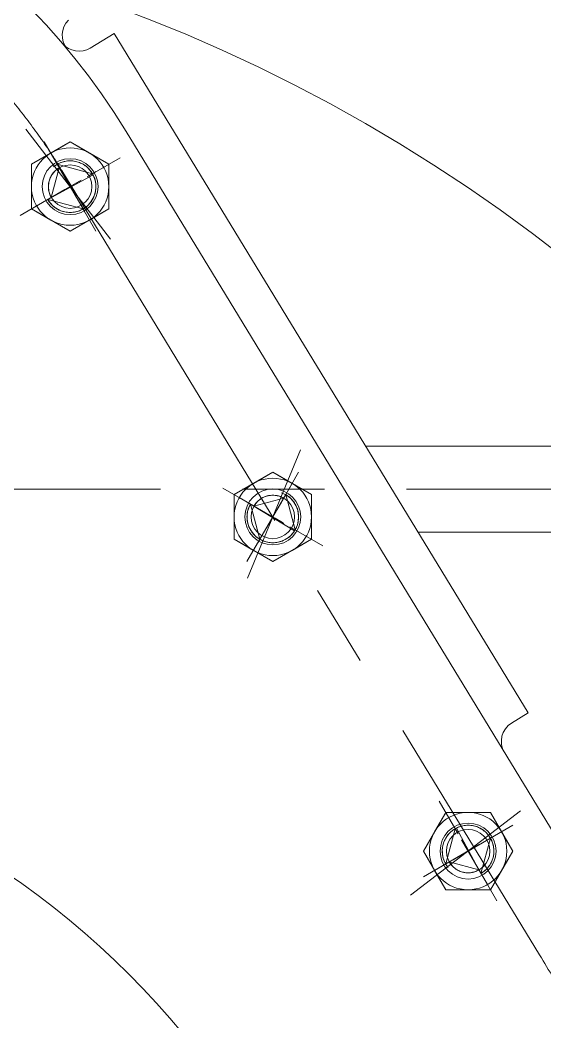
# Model space of a CAD drawing. Header units: millimetres. Extents: x 2 to 671028, y -1 to 511258.
# Drawn here: x 104514 to 107613, y 396274 to 402192 of the extents above; entities that cross this region are included whole.
import ezdxf

# ---------------------------------------------------------------- set-up
doc = ezdxf.new("R2010")
doc.units = ezdxf.units.MM
doc.header["$LTSCALE"] = 25.4
doc.linetypes.add('CENTER', pattern=[50.8, 31.75, -6.35, 6.35, -6.35])
doc.linetypes.add('点画线', pattern=[18, 12, -2, 2, -2])
for name, color, linetype, lineweight in [('CAXA1', 5, 'CENTER', 5), ('中心线层', 5, 'CENTER', 5), ('细实线层', 7, 'Continuous', 5)]:
    doc.layers.add(name, color=color, linetype=linetype, lineweight=lineweight)

msp = doc.modelspace()

# ---------------------------------------------------------------- linework, layer by layer
at = {"color": 7, "lineweight": 5}
for p, q in [((105070.35, 402113.24), (104928.27, 402026.75)), ((105070.35, 402113.24), (107513.76, 398099.47)), ((105140.55, 401533.9), (107961.09, 396900.99)), ((104809.9, 401472.17), (104581.3, 401340.19)), ((104695.6, 401406.18), (104809.9, 401472.17)), ((104809.9, 401472.17), (104809.9, 401472.17)), ((104809.9, 401472.17), (104924.2, 401406.18)), ((105038.5, 401340.19), (104809.9, 401472.17)), ((104581.3, 401340.19), (104695.6, 401406.18)), ((104695.6, 401406.18), (104695.6, 401406.18)), ((104762.81, 401353.15), (104755.29, 401350.49)), ((104770.46, 401355.42), (104762.81, 401353.15)), ((104778.22, 401357.28), (104770.46, 401355.42)), ((104786.06, 401358.73), (104778.22, 401357.28)), ((104793.97, 401359.77), (104786.06, 401358.73)), ((104801.93, 401360.4), (104793.97, 401359.77)), ((104809.9, 401360.61), (104801.93, 401360.4)), ((104817.88, 401360.4), (104809.9, 401360.61)), ((104825.83, 401359.77), (104817.88, 401360.4)), ((104833.74, 401358.73), (104825.83, 401359.77)), ((104841.59, 401357.28), (104833.74, 401358.73)), ((104849.35, 401355.42), (104841.59, 401357.28)), ((104857, 401353.15), (104849.35, 401355.42)), ((104864.52, 401350.49), (104857, 401353.15)), ((104924.2, 401406.18), (104924.2, 401406.18)), ((104924.2, 401406.18), (105038.5, 401340.19)), ((104581.3, 401208.21), (104581.3, 401340.19)), ((104581.3, 401340.19), (104581.3, 401340.19)), ((104581.3, 401340.19), (104581.3, 401076.23)), ((104698.76, 401144.04), (104745.73, 401319.35)), ((104698.76, 401144.04), (104745.73, 401319.35)), ((104714.53, 401294.09), (104710.16, 401288.98)), ((104719.15, 401298.96), (104714.53, 401294.09)), ((104724.03, 401303.58), (104719.15, 401298.96)), ((104729.13, 401307.95), (104724.03, 401303.58)), ((104734.47, 401312.04), (104729.13, 401307.95)), ((104740.71, 401344), (104733.7, 401340.19)), ((104745.73, 401319.35), (104733.7, 401340.19)), ((104733.7, 401340.19), (104941.88, 401284.41)), ((104733.7, 401340.19), (104886.1, 401076.23)), ((104740, 401315.84), (104734.47, 401312.04)), ((104745.73, 401319.35), (104740, 401315.84)), ((104747.92, 401347.43), (104740.71, 401344)), ((104755.29, 401350.49), (104747.92, 401347.43)), ((104871.89, 401347.43), (104864.52, 401350.49)), ((104879.09, 401344), (104871.89, 401347.43)), ((104886.1, 401340.19), (104879.09, 401344)), ((104892.91, 401336.02), (104886.1, 401340.19)), ((104899.48, 401331.5), (104892.91, 401336.02)), ((104905.81, 401326.65), (104899.48, 401331.5)), ((104911.88, 401321.46), (104905.81, 401326.65)), ((104917.67, 401315.97), (104911.88, 401321.46)), ((104923.16, 401310.18), (104917.67, 401315.97)), ((104928.34, 401304.12), (104923.16, 401310.18)), ((104933.2, 401297.79), (104928.34, 401304.12)), ((104937.72, 401291.21), (104933.2, 401297.79)), ((105038.5, 401340.19), (105038.5, 401340.19)), ((105038.5, 401340.19), (105038.5, 401208.21)), ((105038.5, 401076.23), (105038.5, 401340.19)), ((104945.69, 401277.4), (104677.92, 401132.01)), ((104684.37, 401234.89), (104683.14, 401228.29)), ((104685.93, 401241.43), (104684.37, 401234.89)), ((104687.84, 401247.87), (104685.93, 401241.43)), ((104690.09, 401254.2), (104687.84, 401247.87)), ((104692.66, 401260.41), (104690.09, 401254.2)), ((104695.55, 401266.47), (104692.66, 401260.41)), ((104698.76, 401272.38), (104695.55, 401266.47)), ((104702.27, 401278.11), (104698.76, 401272.38)), ((104706.07, 401283.65), (104702.27, 401278.11)), ((104710.16, 401288.98), (104706.07, 401283.65)), ((104941.88, 401284.41), (104937.72, 401291.21)), ((104949.13, 401270.19), (104945.69, 401277.4)), ((104952.18, 401262.82), (104949.13, 401270.19)), ((104954.84, 401255.3), (104952.18, 401262.82)), ((104957.11, 401247.65), (104954.84, 401255.3)), ((104958.97, 401239.89), (104957.11, 401247.65)), ((104960.43, 401232.05), (104958.97, 401239.89)), ((104581.3, 401076.23), (104581.3, 401208.21)), ((104581.3, 401208.21), (104581.3, 401208.21)), ((104681.74, 401214.93), (104681.56, 401208.21)), ((104681.56, 401208.21), (104681.74, 401201.49)), ((104682.26, 401221.62), (104681.74, 401214.93)), ((104681.74, 401201.49), (104682.26, 401194.79)), ((104683.14, 401228.29), (104682.26, 401221.62)), ((104682.26, 401194.79), (104683.14, 401188.13)), ((104683.14, 401188.13), (104684.37, 401181.52)), ((104684.37, 401181.52), (104685.93, 401174.99)), ((104685.93, 401174.99), (104687.84, 401168.55)), ((104957.11, 401168.76), (104958.97, 401176.52)), ((104958.97, 401176.52), (104960.43, 401184.37)), ((104961.47, 401224.14), (104960.43, 401232.05)), ((104960.43, 401184.37), (104961.47, 401192.28)), ((104962.09, 401216.18), (104961.47, 401224.14)), ((104961.47, 401192.28), (104962.09, 401200.23)), ((104962.3, 401208.21), (104962.09, 401216.18)), ((104962.09, 401200.23), (104962.3, 401208.21)), ((105038.5, 401208.21), (105038.5, 401208.21)), ((105038.5, 401208.21), (105038.5, 401076.23)), ((104677.92, 401132.01), (104698.76, 401144.04)), ((104677.92, 401132.01), (104682.09, 401125.21)), ((104886.1, 401076.23), (104677.92, 401132.01)), ((104682.09, 401125.21), (104686.61, 401118.63)), ((104686.61, 401118.63), (104691.47, 401112.3)), ((104687.84, 401168.55), (104690.09, 401162.22)), ((104690.09, 401162.22), (104692.66, 401156.01)), ((104692.66, 401156.01), (104695.55, 401149.94)), ((104695.55, 401149.94), (104698.76, 401144.04)), ((104928.34, 401112.3), (104933.2, 401118.63)), ((104933.2, 401118.63), (104937.72, 401125.21)), ((104937.72, 401125.21), (104941.88, 401132.01)), ((104941.88, 401132.01), (104945.69, 401139.02)), ((104945.69, 401139.02), (104949.13, 401146.22)), ((104949.13, 401146.22), (104952.18, 401153.59)), ((104952.18, 401153.59), (104954.84, 401161.11)), ((104954.84, 401161.11), (104957.11, 401168.76)), ((104695.6, 401010.23), (104581.3, 401076.23)), ((104581.3, 401076.23), (104581.3, 401076.23)), ((104581.3, 401076.23), (104809.9, 400944.24)), ((104691.47, 401112.3), (104696.65, 401106.23)), ((104696.65, 401106.23), (104702.14, 401100.45)), ((104702.14, 401100.45), (104707.93, 401094.95)), ((104707.93, 401094.95), (104713.99, 401089.77)), ((104713.99, 401089.77), (104720.32, 401084.91)), ((104720.32, 401084.91), (104726.9, 401080.39)), ((104726.9, 401080.39), (104733.7, 401076.23)), ((104733.7, 401076.23), (104740.71, 401072.42)), ((104740.71, 401072.42), (104747.92, 401068.98)), ((104747.92, 401068.98), (104755.29, 401065.93)), ((104755.29, 401065.93), (104762.81, 401063.27)), ((104762.81, 401063.27), (104770.46, 401061)), ((104770.46, 401061), (104778.22, 401059.14)), ((104778.22, 401059.14), (104786.06, 401057.68)), ((104786.06, 401057.68), (104793.97, 401056.64)), ((104793.97, 401056.64), (104801.93, 401056.02)), ((104801.93, 401056.02), (104809.9, 401055.81)), ((104809.9, 400944.24), (105038.5, 401076.23)), ((104809.9, 401055.81), (104817.88, 401056.02)), ((104817.88, 401056.02), (104825.83, 401056.64)), ((104825.83, 401056.64), (104833.74, 401057.68)), ((104833.74, 401057.68), (104841.59, 401059.14)), ((104841.59, 401059.14), (104849.35, 401061)), ((104849.35, 401061), (104857, 401063.27)), ((104857, 401063.27), (104864.52, 401065.93)), ((104864.52, 401065.93), (104871.89, 401068.98)), ((104871.89, 401068.98), (104879.09, 401072.42)), ((104879.09, 401072.42), (104886.1, 401076.23)), ((104886.1, 401076.23), (104892.91, 401080.39)), ((104892.91, 401080.39), (104899.48, 401084.91)), ((104899.48, 401084.91), (104905.81, 401089.77)), ((104905.81, 401089.77), (104911.88, 401094.95)), ((104911.88, 401094.95), (104917.67, 401100.45)), ((104917.67, 401100.45), (104923.16, 401106.23)), ((104923.16, 401106.23), (104928.34, 401112.3)), ((105038.5, 401076.23), (104924.2, 401010.23)), ((105038.5, 401076.23), (105038.5, 401076.23)), ((104809.9, 400944.24), (104695.6, 401010.23)), ((104695.6, 401010.23), (104695.6, 401010.23)), ((104924.2, 401010.23), (104809.9, 400944.24)), ((104809.9, 400944.24), (104809.9, 400944.24)), ((111820.11, 399674.56), (106554.92, 399674.56)), ((106006.28, 399521.12), (105777.68, 399389.14)), ((105891.98, 399455.13), (106006.28, 399521.12)), ((106006.28, 399521.12), (106006.28, 399521.12)), ((106006.28, 399521.12), (106120.58, 399455.13)), ((106234.88, 399389.14), (106006.28, 399521.12)), ((105777.68, 399389.14), (105891.98, 399455.13)), ((105891.98, 399455.13), (105891.98, 399455.13)), ((106120.58, 399455.13), (106120.58, 399455.13)), ((106120.58, 399455.13), (106234.88, 399389.14)), ((105777.68, 399257.16), (105777.68, 399389.14)), ((105777.68, 399389.14), (105777.68, 399389.14)), ((105777.68, 399389.14), (105777.68, 399125.18)), ((105895.14, 399321.33), (106070.45, 399368.31)), ((105895.14, 399321.33), (106070.45, 399368.31)), ((105910.91, 399343.04), (105906.54, 399337.93)), ((105915.53, 399347.91), (105910.91, 399343.04)), ((105920.41, 399352.53), (105915.53, 399347.91)), ((105925.51, 399356.9), (105920.41, 399352.53)), ((105930.85, 399360.99), (105925.51, 399356.9)), ((106082.48, 399389.14), (105930.08, 399125.18)), ((105936.38, 399364.79), (105930.85, 399360.99)), ((105942.11, 399368.31), (105936.38, 399364.79)), ((105948.02, 399371.51), (105942.11, 399368.31)), ((105954.08, 399374.4), (105948.02, 399371.51)), ((105960.29, 399376.98), (105954.08, 399374.4)), ((105966.62, 399379.22), (105960.29, 399376.98)), ((105973.07, 399381.13), (105966.62, 399379.22)), ((105979.6, 399382.69), (105973.07, 399381.13)), ((105986.21, 399383.92), (105979.6, 399382.69)), ((105992.87, 399384.8), (105986.21, 399383.92)), ((105999.57, 399385.32), (105992.87, 399384.8)), ((106006.28, 399385.5), (105999.57, 399385.32)), ((106013, 399385.32), (106006.28, 399385.5)), ((106019.7, 399384.8), (106013, 399385.32)), ((106026.36, 399383.92), (106019.7, 399384.8)), ((106032.97, 399382.69), (106026.36, 399383.92)), ((106039.5, 399381.13), (106032.97, 399382.69)), ((106045.94, 399379.22), (106039.5, 399381.13)), ((106052.28, 399376.98), (106045.94, 399379.22)), ((106058.48, 399374.4), (106052.28, 399376.98)), ((106064.55, 399371.51), (106058.48, 399374.4)), ((106070.45, 399368.31), (106064.55, 399371.51)), ((106070.45, 399368.31), (106082.48, 399389.14)), ((106082.48, 399389.14), (106138.26, 399180.96)), ((106089.29, 399384.97), (106082.48, 399389.14)), ((106095.86, 399380.45), (106089.29, 399384.97)), ((106102.19, 399375.6), (106095.86, 399380.45)), ((106108.26, 399370.41), (106102.19, 399375.6)), ((106114.05, 399364.92), (106108.26, 399370.41)), ((106119.54, 399359.13), (106114.05, 399364.92)), ((106124.72, 399353.07), (106119.54, 399359.13)), ((106129.58, 399346.74), (106124.72, 399353.07)), ((106134.1, 399340.16), (106129.58, 399346.74)), ((106138.26, 399333.36), (106134.1, 399340.16)), ((106234.88, 399389.14), (106234.88, 399389.14)), ((106234.88, 399389.14), (106234.88, 399257.16)), ((106234.88, 399125.18), (106234.88, 399389.14)), ((105855.76, 399281), (105854.72, 399273.09)), ((105857.21, 399288.84), (105855.76, 399281)), ((105859.08, 399296.6), (105857.21, 399288.84)), ((105861.34, 399304.25), (105859.08, 399296.6)), ((105864, 399311.77), (105861.34, 399304.25)), ((105867.06, 399319.15), (105864, 399311.77)), ((105870.49, 399326.35), (105867.06, 399319.15)), ((105874.3, 399333.36), (105870.49, 399326.35)), ((105930.08, 399125.18), (105874.3, 399333.36)), ((105874.3, 399333.36), (105895.14, 399321.33)), ((106134.1, 399174.16), (105874.3, 399333.36)), ((105898.65, 399327.06), (105895.14, 399321.33)), ((105902.45, 399332.6), (105898.65, 399327.06)), ((105906.54, 399337.93), (105902.45, 399332.6)), ((106142.07, 399326.35), (106138.26, 399333.36)), ((106145.51, 399319.15), (106142.07, 399326.35)), ((106148.56, 399311.77), (106145.51, 399319.15)), ((106151.22, 399304.25), (106148.56, 399311.77)), ((106153.49, 399296.6), (106151.22, 399304.25)), ((106155.35, 399288.84), (106153.49, 399296.6)), ((106156.81, 399281), (106155.35, 399288.84)), ((106157.85, 399273.09), (106156.81, 399281)), ((105777.68, 399125.18), (105777.68, 399257.16)), ((105777.68, 399257.16), (105777.68, 399257.16)), ((105854.09, 399265.13), (105853.88, 399257.16)), ((105853.88, 399257.16), (105854.09, 399249.18)), ((105854.72, 399273.09), (105854.09, 399265.13)), ((105854.09, 399249.18), (105854.72, 399241.23)), ((105854.72, 399241.23), (105855.76, 399233.32)), ((105855.76, 399233.32), (105857.21, 399225.47)), ((105857.21, 399225.47), (105859.08, 399217.71)), ((106153.49, 399217.71), (106155.35, 399225.47)), ((106155.35, 399225.47), (106156.81, 399233.32)), ((106156.81, 399233.32), (106157.85, 399241.23)), ((106158.47, 399265.13), (106157.85, 399273.09)), ((106157.85, 399241.23), (106158.47, 399249.18)), ((106158.68, 399257.16), (106158.47, 399265.13)), ((106158.47, 399249.18), (106158.68, 399257.16)), ((106234.88, 399257.16), (106234.88, 399257.16)), ((106234.88, 399257.16), (106234.88, 399125.18)), ((105859.08, 399217.71), (105861.34, 399210.06)), ((105861.34, 399210.06), (105864, 399202.54)), ((105864, 399202.54), (105867.06, 399195.17)), ((105867.06, 399195.17), (105870.49, 399187.97)), ((105870.49, 399187.97), (105874.3, 399180.96)), ((105874.3, 399180.96), (105878.47, 399174.16)), ((105878.47, 399174.16), (105882.99, 399167.58)), ((105882.99, 399167.58), (105887.85, 399161.25)), ((105887.85, 399161.25), (105893.03, 399155.18)), ((106119.54, 399155.18), (106124.72, 399161.25)), ((106124.72, 399161.25), (106129.58, 399167.58)), ((106129.58, 399167.58), (106134.1, 399174.16)), ((106138.26, 399180.96), (106142.07, 399187.97)), ((106142.07, 399187.97), (106145.51, 399195.17)), ((106145.51, 399195.17), (106148.56, 399202.54)), ((106148.56, 399202.54), (106151.22, 399210.06)), ((106151.22, 399210.06), (106153.49, 399217.71)), ((111820.11, 399166.56), (106864.17, 399166.56)), ((105891.98, 399059.19), (105777.68, 399125.18)), ((105777.68, 399125.18), (105777.68, 399125.18)), ((105777.68, 399125.18), (106006.28, 398993.19)), ((105893.03, 399155.18), (105898.52, 399149.4)), ((105898.52, 399149.4), (105904.31, 399143.9)), ((105904.31, 399143.9), (105910.37, 399138.72)), ((105910.37, 399138.72), (105916.7, 399133.86)), ((105916.7, 399133.86), (105923.28, 399129.35)), ((105923.28, 399129.35), (105930.08, 399125.18)), ((105930.08, 399125.18), (105937.09, 399121.37)), ((105937.09, 399121.37), (105944.3, 399117.93)), ((105944.3, 399117.93), (105951.67, 399114.88)), ((105951.67, 399114.88), (105959.19, 399112.22)), ((105959.19, 399112.22), (105966.84, 399109.95)), ((105966.84, 399109.95), (105974.6, 399108.09)), ((105974.6, 399108.09), (105982.44, 399106.63)), ((105982.44, 399106.63), (105990.35, 399105.59)), ((105990.35, 399105.59), (105998.31, 399104.97)), ((105998.31, 399104.97), (106006.28, 399104.76)), ((106006.28, 398993.19), (106234.88, 399125.18)), ((106006.28, 399104.76), (106014.26, 399104.97)), ((106014.26, 399104.97), (106022.21, 399105.59)), ((106022.21, 399105.59), (106030.12, 399106.63)), ((106030.12, 399106.63), (106037.97, 399108.09)), ((106037.97, 399108.09), (106045.73, 399109.95)), ((106045.73, 399109.95), (106053.38, 399112.22)), ((106053.38, 399112.22), (106060.9, 399114.88)), ((106060.9, 399114.88), (106068.27, 399117.93)), ((106068.27, 399117.93), (106075.47, 399121.37)), ((106075.47, 399121.37), (106082.48, 399125.18)), ((106082.48, 399125.18), (106089.29, 399129.35)), ((106089.29, 399129.35), (106095.86, 399133.86)), ((106095.86, 399133.86), (106102.19, 399138.72)), ((106102.19, 399138.72), (106108.26, 399143.9)), ((106108.26, 399143.9), (106114.05, 399149.4)), ((106114.05, 399149.4), (106119.54, 399155.18)), ((106234.88, 399125.18), (106120.58, 399059.19)), ((106234.88, 399125.18), (106234.88, 399125.18)), ((106006.28, 398993.19), (105891.98, 399059.19)), ((106120.58, 399059.19), (106006.28, 398993.19)), ((106120.58, 399059.19), (106120.58, 399059.19)), ((106006.28, 398993.19), (106006.28, 398993.19)), ((107513.76, 398099.47), (107416.14, 398040.04)), ((107027.01, 397512.26), (106895.03, 397283.66)), ((106961.02, 397397.96), (107027.01, 397512.26)), ((107027.01, 397512.26), (107027.01, 397512.26)), ((107027.01, 397512.26), (107158.99, 397512.26)), ((107290.97, 397512.26), (107027.01, 397512.26)), ((107158.99, 397512.26), (107158.99, 397512.26)), ((107158.99, 397512.26), (107290.97, 397512.26)), ((107290.97, 397512.26), (107290.97, 397512.26)), ((107290.97, 397512.26), (107356.96, 397397.96)), ((107422.95, 397283.66), (107290.97, 397512.26)), ((106895.03, 397283.66), (106961.02, 397397.96)), ((106961.02, 397397.96), (106961.02, 397397.96)), ((107027.01, 397207.46), (107082.79, 397415.64)), ((107051.23, 397391.42), (107045.73, 397385.64)), ((107057.01, 397396.92), (107051.23, 397391.42)), ((107063.08, 397402.1), (107057.01, 397396.92)), ((107069.41, 397406.95), (107063.08, 397402.1)), ((107075.99, 397411.47), (107069.41, 397406.95)), ((107082.79, 397415.64), (107075.99, 397411.47)), ((107097, 397422.88), (107089.8, 397419.45)), ((107089.8, 397419.45), (107235.19, 397151.68)), ((107104.37, 397425.94), (107097, 397422.88)), ((107111.9, 397428.6), (107104.37, 397425.94)), ((107119.55, 397430.87), (107111.9, 397428.6)), ((107127.3, 397432.73), (107119.55, 397430.87)), ((107135.15, 397434.18), (107127.3, 397432.73)), ((107143.06, 397435.23), (107135.15, 397434.18)), ((107151.01, 397435.85), (107143.06, 397435.23)), ((107158.99, 397436.06), (107151.01, 397435.85)), ((107166.97, 397435.85), (107158.99, 397436.06)), ((107174.92, 397435.23), (107166.97, 397435.85)), ((107182.83, 397434.18), (107174.92, 397435.23)), ((107190.68, 397432.73), (107182.83, 397434.18)), ((107198.43, 397430.87), (107190.68, 397432.73)), ((107206.08, 397428.6), (107198.43, 397430.87)), ((107213.61, 397425.94), (107206.08, 397428.6)), ((107220.98, 397422.88), (107213.61, 397425.94)), ((107228.18, 397419.45), (107220.98, 397422.88)), ((107235.19, 397415.64), (107228.18, 397419.45)), ((107241.99, 397411.47), (107235.19, 397415.64)), ((107248.57, 397406.95), (107241.99, 397411.47)), ((107254.9, 397402.1), (107248.57, 397406.95)), ((107260.97, 397396.92), (107254.9, 397402.1)), ((107266.75, 397391.42), (107260.97, 397396.92)), ((107272.25, 397385.64), (107266.75, 397391.42)), ((107356.96, 397397.96), (107422.95, 397283.66)), ((107014.05, 397330.75), (107011.78, 397323.1)), ((107016.71, 397338.28), (107014.05, 397330.75)), ((107019.77, 397345.65), (107016.71, 397338.28)), ((107023.2, 397352.85), (107019.77, 397345.65)), ((107027.01, 397359.86), (107023.2, 397352.85)), ((107031.18, 397366.66), (107027.01, 397359.86)), ((107027.01, 397207.46), (107290.97, 397359.86)), ((107035.7, 397373.24), (107031.18, 397366.66)), ((107040.55, 397379.57), (107035.7, 397373.24)), ((107045.73, 397385.64), (107040.55, 397379.57)), ((107290.97, 397359.86), (107235.19, 397151.68)), ((107277.43, 397379.57), (107272.25, 397385.64)), ((107282.28, 397373.24), (107277.43, 397379.57)), ((107286.8, 397366.66), (107282.28, 397373.24)), ((107290.97, 397359.86), (107286.8, 397366.66)), ((107294.78, 397352.85), (107290.97, 397359.86)), ((107298.21, 397345.65), (107294.78, 397352.85)), ((107301.27, 397338.28), (107298.21, 397345.65)), ((107303.93, 397330.75), (107301.27, 397338.28)), ((107306.2, 397323.1), (107303.93, 397330.75)), ((106961.02, 397169.36), (106895.03, 397283.66)), ((106895.03, 397283.66), (106895.03, 397283.66)), ((106895.03, 397283.66), (107027.01, 397055.06)), ((107006.8, 397291.64), (107006.59, 397283.66)), ((107006.59, 397283.66), (107006.8, 397275.68)), ((107007.42, 397299.59), (107006.8, 397291.64)), ((107006.8, 397275.68), (107007.42, 397267.73)), ((107008.47, 397307.5), (107007.42, 397299.59)), ((107007.42, 397267.73), (107008.47, 397259.82)), ((107009.92, 397315.35), (107008.47, 397307.5)), ((107011.78, 397323.1), (107009.92, 397315.35)), ((107290.97, 397055.06), (107422.95, 397283.66)), ((107308.06, 397315.35), (107306.2, 397323.1)), ((107309.51, 397307.5), (107308.06, 397315.35)), ((107310.56, 397299.59), (107309.51, 397307.5)), ((107309.51, 397259.82), (107310.56, 397267.73)), ((107311.18, 397291.64), (107310.56, 397299.59)), ((107310.56, 397267.73), (107311.18, 397275.68)), ((107311.39, 397283.66), (107311.18, 397291.64)), ((107311.18, 397275.68), (107311.39, 397283.66)), ((107422.95, 397283.66), (107356.96, 397169.36)), ((107422.95, 397283.66), (107422.95, 397283.66)), ((107008.47, 397259.82), (107009.92, 397251.97)), ((107009.92, 397251.97), (107011.78, 397244.22)), ((107011.78, 397244.22), (107014.05, 397236.57)), ((107014.05, 397236.57), (107016.71, 397229.05)), ((107016.71, 397229.05), (107019.77, 397221.67)), ((107019.77, 397221.67), (107023.2, 397214.47)), ((107023.2, 397214.47), (107027.01, 397207.46)), ((107047.84, 397219.49), (107027.01, 397207.46)), ((107223.16, 397172.51), (107047.84, 397219.49)), ((107047.84, 397219.49), (107051.35, 397213.76)), ((107223.16, 397172.51), (107047.84, 397219.49)), ((107051.35, 397213.76), (107055.16, 397208.22)), ((107055.16, 397208.22), (107059.25, 397202.89)), ((107290.97, 397207.46), (107294.78, 397214.47)), ((107294.78, 397214.47), (107298.21, 397221.67)), ((107298.21, 397221.67), (107301.27, 397229.05)), ((107301.27, 397229.05), (107303.93, 397236.57)), ((107303.93, 397236.57), (107306.2, 397244.22)), ((107306.2, 397244.22), (107308.06, 397251.97)), ((107308.06, 397251.97), (107309.51, 397259.82)), ((107027.01, 397055.06), (106961.02, 397169.36)), ((106961.02, 397169.36), (106961.02, 397169.36)), ((107059.25, 397202.89), (107063.61, 397197.78)), ((107063.61, 397197.78), (107068.24, 397192.91)), ((107068.24, 397192.91), (107073.11, 397188.28)), ((107073.11, 397188.28), (107078.22, 397183.92)), ((107078.22, 397183.92), (107083.55, 397179.83)), ((107083.55, 397179.83), (107089.09, 397176.02)), ((107089.09, 397176.02), (107094.82, 397172.51)), ((107094.82, 397172.51), (107100.72, 397169.31)), ((107100.72, 397169.31), (107106.79, 397166.42)), ((107106.79, 397166.42), (107113, 397163.84)), ((107113, 397163.84), (107119.33, 397161.6)), ((107119.33, 397161.6), (107125.77, 397159.69)), ((107125.77, 397159.69), (107132.31, 397158.12)), ((107132.31, 397158.12), (107138.91, 397156.9)), ((107138.91, 397156.9), (107145.57, 397156.02)), ((107145.57, 397156.02), (107152.27, 397155.5)), ((107152.27, 397155.5), (107158.99, 397155.32)), ((107158.99, 397155.32), (107165.71, 397155.5)), ((107165.71, 397155.5), (107172.41, 397156.02)), ((107172.41, 397156.02), (107179.07, 397156.9)), ((107179.07, 397156.9), (107185.67, 397158.12)), ((107185.67, 397158.12), (107192.21, 397159.69)), ((107192.21, 397159.69), (107198.65, 397161.6)), ((107198.65, 397161.6), (107204.98, 397163.84)), ((107204.98, 397163.84), (107211.19, 397166.42)), ((107211.19, 397166.42), (107217.26, 397169.31)), ((107217.26, 397169.31), (107223.16, 397172.51)), ((107235.19, 397151.68), (107223.16, 397172.51)), ((107235.19, 397151.68), (107241.99, 397155.85)), ((107241.99, 397155.85), (107248.57, 397160.37)), ((107248.57, 397160.37), (107254.9, 397165.22)), ((107254.9, 397165.22), (107260.97, 397170.41)), ((107260.97, 397170.41), (107266.75, 397175.9)), ((107266.75, 397175.9), (107272.25, 397181.69)), ((107272.25, 397181.69), (107277.43, 397187.75)), ((107277.43, 397187.75), (107282.28, 397194.08)), ((107282.28, 397194.08), (107286.8, 397200.66)), ((107286.8, 397200.66), (107290.97, 397207.46)), ((107356.96, 397169.36), (107290.97, 397055.06)), ((107356.96, 397169.36), (107356.96, 397169.36)), ((107158.99, 397055.06), (107027.01, 397055.06)), ((107027.01, 397055.06), (107027.01, 397055.06)), ((107027.01, 397055.06), (107290.97, 397055.06)), ((107290.97, 397055.06), (107158.99, 397055.06)), ((107158.99, 397055.06), (107158.99, 397055.06)), ((107290.97, 397055.06), (107290.97, 397055.06))]:
    msp.add_line(p, q, dxfattribs=at)
for centre, radius in [((101669.37, 393069.67), 9811.04), ((104809.9, 401208.21), 228.6), ((104809.9, 401208.21), 165.1), ((104809.9, 401208.21), 128.34), ((106006.28, 399257.16), 228.6), ((106006.28, 399257.16), 165.1), ((106006.28, 399257.16), 128.34), ((101669.37, 393069.67), 4931.97), ((107158.99, 397283.66), 228.6), ((107158.99, 397283.66), 165.1), ((107158.99, 397283.66), 128.34)]:
    msp.add_circle(centre, radius, dxfattribs=at)
for centre, radius, start, end in [((101675.99, 399420.56), 14795.5, 301.355793, 238.585014), ((101662.52, 399420.56), 13868.4, 303.508424, 236.55604), ((101669.26, 399420.56), 4064, 31.333258, 148.668768), ((104889.88, 402102.36), 127, 135.000003, 219.784085), ((104862.23, 402135.23), 127, 220.371259, 301.331242), ((107482.18, 397931.56), 127, 121.331245, 211.331245), ((101669.37, 393070.56), 7366, 148.668749, 31.333257)]:
    msp.add_arc(centre, radius, start, end, dxfattribs=at)
msp.add_open_spline([(112198.54, 409943.18), (111307.25, 410897.4), (109271.06, 412607.28), (105648.39, 414323.43), (101648.95, 415013.23), (97577.24, 414596.34), (93714.41, 413143.87), (90329.11, 410718.76), (87667.7, 407468.21), (85926.41, 403609.88), (85198.88, 399395.79), (85693.17, 395116.68), (87239.87, 391073.05), (89811.1, 387548.46), (93226.13, 384790.06), (97266.86, 383002.31), (101660.41, 382303.54), (106112, 382788.56), (110316.2, 384409.21), (113975.45, 387087.71), (116841.92, 390638.1), (118700.96, 394836.93), (119165.43, 397877.96), (119207.73, 399400.36)], degree=3, knots=[0, 0, 0, 0, 6187.6660257, 12450.3554582, 18783.7763803, 25175.5539804, 31622.0656792, 38124.7135948, 44683.2378582, 51298.5509218, 57973.8707278, 64697.0192939, 71462.7486572, 78273.5017955, 85129.2788968, 92030.0801453, 98977.2858434, 105969.7011519, 113006.6229991, 120087.9511857, 127214.4959448, 134386.4928487, 141603.6632662, 141603.6632662, 141603.6632662, 141603.6632662], dxfattribs=at)
at = {"layer": 'CAXA1', "linetype": 'CENTER', "lineweight": 5, "ltscale": 3}
for p, q in [((104548.88, 401548.38), (105047.79, 400898.19)), ((104760.84, 401302.79), (107581.41, 396669.85)), ((106170.37, 399653.3), (105856.74, 398896.13)), ((116956.78, 399420.56), (86578.28, 399420.56)), ((106818.82, 397022.64), (107469.01, 397521.55))]:
    msp.add_line(p, q, dxfattribs=at)
for radius in [14351, 13716]:
    msp.add_circle((101675.99, 399420.56), radius, dxfattribs=at)
for centre, radius, start, end in [((101669.22, 399420.59), 3619.5, 29.016883, 150.357285), ((101669.22, 399420.59), 3619.5, 26.760547, 27.616429), ((101669.37, 393070.56), 6921.5, 148.669255, 31.33338)]:
    msp.add_arc(centre, radius, start, end, dxfattribs=at)
at = {"layer": '中心线层', "color": 7, "linetype": '点画线', "lineweight": 5}
for p, q in [((104962.3, 400944.24), (104657.5, 401472.17)), ((104515.31, 401038.13), (105104.49, 401378.29)), ((104695.6, 401406.18), (104924.2, 401010.23)), ((104611.93, 401093.91), (105007.88, 401322.51)), ((105853.88, 398993.19), (106158.68, 399521.12)), ((105711.69, 399427.24), (106300.87, 399087.08)), ((106120.58, 399455.13), (105891.98, 399059.19)), ((105808.31, 399371.46), (106204.26, 399142.86)), ((107329.07, 396989.07), (106988.91, 397578.25)), ((107273.29, 397085.69), (107044.69, 397481.63)), ((107422.95, 397436.06), (106895.03, 397131.26)), ((106961.02, 397169.36), (107356.96, 397397.96))]:
    msp.add_line(p, q, dxfattribs=at)
at = {"layer": '细实线层', "color": 7, "lineweight": 5}
for centre, start, end in [((104809.9, 401208.21), 210, 130), ((106006.28, 399257.16), 150, 70), ((107158.99, 397283.66), 300, 220)]:
    msp.add_arc(centre, 152.4, start, end, dxfattribs=at)

doc.saveas('drawing.dxf')
